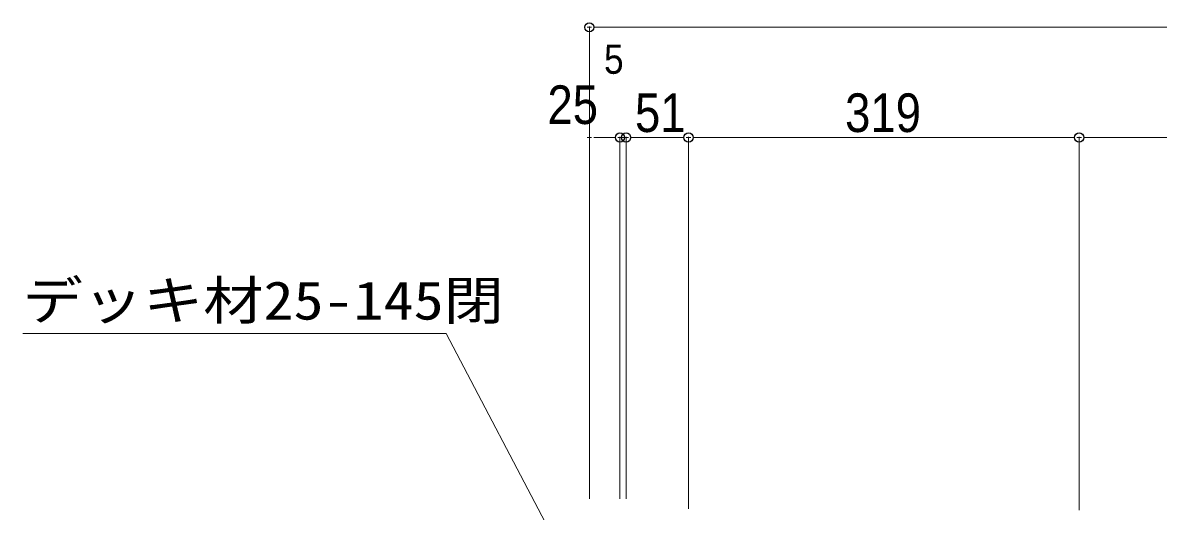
# Model space of a CAD drawing. Units: millimetres, scale not verified. Extents: x -8199 to 8201, y -2963 to 5056.
# Drawn here: x 1049 to 2286, y -911 to -379 of the extents above; entities that cross this region are included whole.
import ezdxf
from ezdxf.enums import TextEntityAlignment as Align

# ---------------------------------------------------------------- set-up
doc = ezdxf.new("R2010")
doc.units = ezdxf.units.MM
doc.header["$LTSCALE"] = 20
doc.header["$PDMODE"] = 32
doc.header["$PDSIZE"] = 10
for name, color, linetype, lineweight in [('0-1_一般', 4, 'Continuous', 9), ('0-2_寸法', 7, 'Continuous', 9), ('0-3_0', 7, 'Continuous', 9)]:
    doc.layers.add(name, color=color, linetype=linetype, lineweight=lineweight)
doc.layers.add('0-4_Defpoints', color=7, linetype='Continuous')
doc.styles.add('Osaka', font='')
doc.styles.add('ＭＳ ゴシック', font='')
doc.styles.add('ＭＳ Ｐゴシック', font='')
doc.styles.get('Osaka').set_extended_font_data('Osaka')
doc.styles.get('ＭＳ ゴシック').set_extended_font_data('MS Gothic')
doc.styles.get('ＭＳ Ｐゴシック').set_extended_font_data('MS PGothic')

# ---------------------------------------------------------------- blocks, each defined once
blk = doc.blocks.new('_DOT')
at = {"layer": '0-3_0'}
for p, q in [((-10, 0), (-20, 0)), ((-5, 0), (5, 0))]:
    blk.add_line(p, q, dxfattribs=at)

msp = doc.modelspace()

# ---------------------------------------------------------------- linework, layer by layer
at = {"layer": '0-1_一般', "color": 2}
for q in [(1049.49, -717.49), (1666.51, -1014.16)]:
    msp.add_line((1510.59, -717.49), q, dxfattribs=at)
at = {"layer": '0-2_寸法'}
for p, q in [((1666.51, -897.49), (1666.51, -384.16)), ((4323.16, -384.16), (1676.52, -384.16)), ((1666.51, -897.49), (1666.51, -504.16)), ((1676.52, -504.16), (1689.83, -504.16)), ((1689.83, -504.16), (1679.81, -504.16)), ((1699.84, -897.49), (1699.84, -504.16)), ((1699.84, -504.16), (1706.51, -504.16)), ((1699.84, -897.49), (1699.84, -504.16)), ((1706.51, -897.49), (1706.51, -504.16)), ((1706.51, -897.49), (1706.51, -504.16)), ((1764.49, -504.16), (1716.52, -504.16)), ((1716.52, -504.16), (1726.54, -504.16)), ((1774.51, -908.49), (1774.51, -504.16)), ((1774.51, -908.49), (1774.51, -504.16)), ((2189.83, -504.16), (1784.52, -504.16)), ((2199.84, -909.83), (2199.84, -504.16)), ((2199.84, -909.83), (2199.84, -504.16)), ((2723.16, -504.16), (2209.86, -504.16))]:
    msp.add_line(p, q, dxfattribs=at)
at = {"layer": '0-4_Defpoints'}
for p in [(1666.51, -384.16), (1699.84, -504.16), (1706.51, -504.16), (1706.51, -504.16), (1774.51, -504.16), (2199.84, -504.16)]:
    msp.add_point(p, dxfattribs=at)

# ---------------------------------------------------------------- block references
at = {"layer": '0-2_寸法', "xscale": 0.5007446, "yscale": 0.5007446, "rotation": 180}
for p in [(1666.51, -384.16), (1666.51, -504.16), (1706.51, -504.16), (1706.51, -504.16), (1774.51, -504.16), (2199.84, -504.16)]:
    msp.add_blockref('_DOT', p, dxfattribs=at)
at = {"layer": '0-2_寸法', "xscale": 0.5007446, "yscale": 0.5007446}
for p in [(1699.84, -504.16), (1699.84, -504.16), (1774.51, -504.16), (2199.84, -504.16)]:
    msp.add_blockref('_DOT', p, dxfattribs=at)

# ---------------------------------------------------------------- texts
at = {"layer": '0-2_寸法', "width": 0.9}
for s, height, style, p in [('5', 31.82, 'Osaka', (1682.49, -444.32)), ('25', 42.08, 'ＭＳ Ｐゴシック', (1620.85, -502.1)), ('51', 42.08, 'ＭＳ Ｐゴシック', (1716.15, -510.82)), ('319', 42.08, 'ＭＳ Ｐゴシック', (1944.95, -510.82))]:
    msp.add_text(s, height=height, dxfattribs=dict(at, style=style)).set_placement(p, align=Align.BOTTOM_LEFT)
at = {"layer": '0-2_寸法', "color": 4, "style": 'ＭＳ ゴシック', "width": 1.15}
msp.add_text('デッキ材25-145閉', height=41.79, dxfattribs=at).set_placement((1049.49, -714.98), align=Align.BOTTOM_LEFT)

doc.saveas('drawing.dxf')
